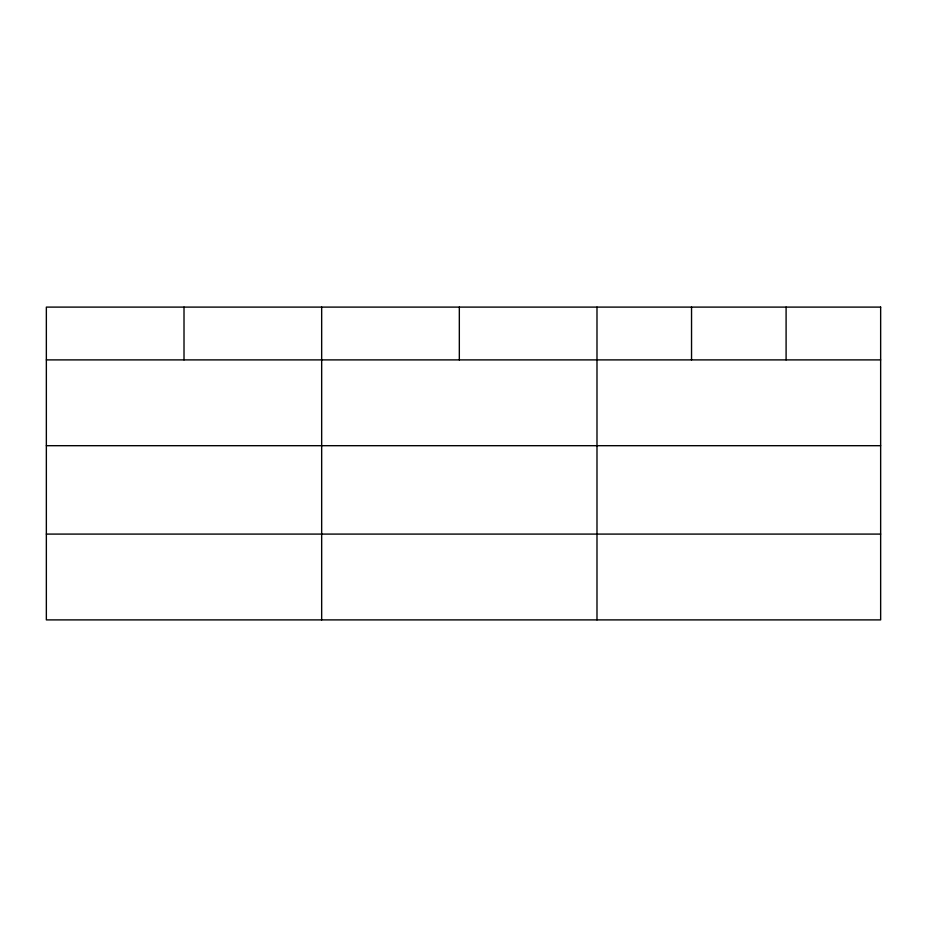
<?xml version="1.0" encoding="UTF-8"?>
<svg xmlns="http://www.w3.org/2000/svg" width="927" height="927" viewBox="0 0 927 927"><rect width="100%" height="100%" fill="white"/><g stroke="black" fill="none" stroke-linecap="round" stroke-linejoin="round"><path stroke-width="1.39" d="M46.35 359.896L880.65 359.896M46.35 445.69L880.65 445.69M46.35 534.091L880.65 534.091M786.096 307.104L786.096 359.896M691.542 307.104L691.542 359.896M596.988 307.104L596.988 619.896M459.328 307.104L459.328 359.896M321.669 307.104L321.669 619.896M184.01 307.104L184.01 359.896M880.65 307.104L46.35 307.104L46.35 619.896L880.65 619.896L880.65 307.104"/></g></svg>
